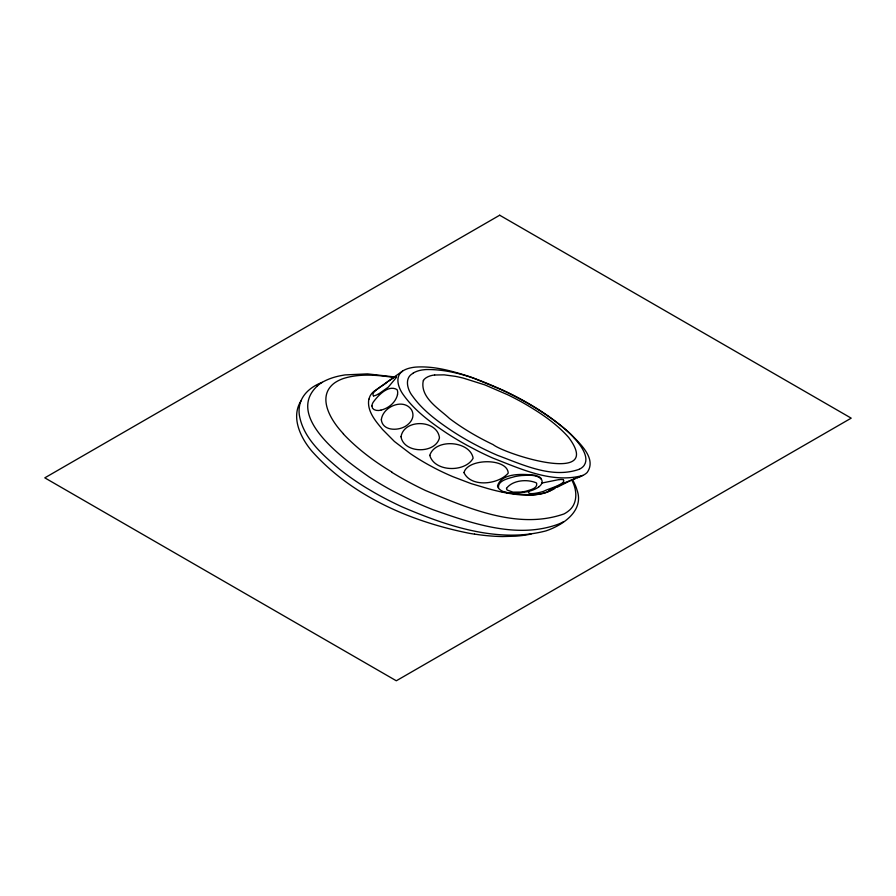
<?xml version="1.0" encoding="UTF-8"?>
<svg xmlns="http://www.w3.org/2000/svg" width="896" height="896" viewBox="0 0 896 896"><rect width="100%" height="100%" fill="white"/><g stroke="black" fill="none" stroke-linecap="round" stroke-linejoin="round"><path stroke-width="1.34" d="M371.941 405.944C371.784 410.39 377.574 411.107 380.867 410.144M529.043 491.333C525.426 496.216 542.898 491.994 544.589 490.874C547.904 488.914 567.022 483.874 563.326 479.696M397.578 394.475C395.763 402.36 388.629 408.341 380.923 410.133M368.861 399.101C366.778 409.931 374.371 419.698 380.912 427.47A130.693 75.454 0 0 0 382.502 429.442L394.419 441.47L410.29 453.6A262.248 151.413 0 0 0 429.117 465.136L434.918 468.25A236.208 136.371 0 0 0 452.984 476.717L471.072 483.594L487.29 488.41A140.213 80.954 0 0 0 503.048 492.285C520.206 495.779 539.459 497.482 555.195 488.298M322.246 382.323C312.502 385.986 302.971 393.075 300.059 403.525A85.658 49.459 0 0 0 299.32 414.882C303.072 438.133 322.739 455.022 339.83 469.426A325.405 187.869 0 0 0 366.856 488.208L374.405 492.654A349.07 201.533 0 0 0 402.27 506.957C446.555 525.84 497.392 543.48 545.877 530.914C562.744 525.269 584.73 510.742 576.912 489.72A122.483 70.717 0 0 0 575.501 485.688L572.634 479.64L563.539 483.213M300.922 400.994C290.618 417.48 300.731 438.077 311.976 451.282C352.262 496.362 410.984 521.685 469.392 533.31A151.502 87.472 0 0 0 474.522 534.15M394.419 376.925L367.472 373.878L345.128 374.909A56.795 32.794 0 0 0 343.974 375.088L340.581 375.704A47.41 27.373 0 0 0 322.504 382.155A45.416 26.219 0 0 0 318.528 384.899C282.408 416.226 346.506 461.126 369.331 477.075A370.518 213.92 0 0 0 392.47 490.818L412.373 500.853A314.462 181.552 0 0 0 432.992 509.69C472.45 523.6 517.72 539.426 558.958 523.947A45.282 26.141 0 0 0 563.662 521.618M316.59 386.389L317.565 385.683M538.642 486.998L539.728 486.102A15.131 8.736 0 0 0 541.901 483.045A12.925 7.459 0 0 0 542.102 481.914A12.04 6.955 0 0 0 541.251 479.069L540.59 478.128M402.528 371.202C394.251 376.846 398.619 388.461 403.446 394.923C414.747 410.771 430.741 422.486 446.757 433.171A349.608 201.846 0 0 0 467.174 445.379L478.038 451.091A307.451 177.498 0 0 0 492.89 458.102C520.934 468.966 552.339 483.84 582.826 475.429A18.536 10.696 0 0 0 587.16 472.461C596.96 458.685 579.981 443.677 571.021 434.358A252.011 145.499 0 0 0 560.806 425.578L554.691 420.739A311.147 179.637 0 0 0 505.904 391.597L472.651 377.709A209.552 120.982 0 0 0 467.802 376.051C451.035 370.731 433.541 365.893 415.8 367.091A26.947 15.557 0 0 0 412.149 367.573L411.634 367.674A19.914 11.502 0 0 0 402.45 371.157L374.774 390.813M549.707 490.123L563.349 483.302M387.318 381.987C383.432 385.851 370.384 391.653 373.374 395.842M388.024 381.483L394.699 377.003M413.168 373.274C404.04 377.731 407.378 389.704 412.462 395.998C422.778 410.458 437.371 421.154 451.965 430.942A321.765 185.774 0 0 0 473.85 443.901L480.48 447.362A285.477 164.819 0 0 0 497.448 455.314C522.894 464.699 552.026 478.957 579.242 469.28M394.733 376.981L396.301 376.41M556.83 487.435L572.32 479.651M579.936 476.784L580.026 476.728A3.248 1.87 0 0 0 579.555 476.795L579.118 476.93M378.056 394.374L388.248 387.184L396.178 377.709A7.963 4.592 0 0 0 396.536 376.723M551.6 490.101L549.674 490.918A1.893 1.086 0 0 1 548.934 491.109M582.826 475.429L577.427 477.814M572.578 479.539L579.051 476.952M572.757 479.584L575.557 478.531M501.872 491.758L516.891 494.245L532.885 494.838A33.118 19.118 0 0 0 545.418 492.845L546.067 492.531A24.371 14.067 0 0 0 548.778 491.434M541.878 483.034L559.093 479.562M527.912 491.635L517.059 493.27L506.946 492.587A13.507 7.806 0 0 1 498.31 487.894M531.048 534.094L525.974 535.013A74.939 43.266 0 0 1 515.39 536.2L502.421 536.558A121.923 70.392 0 0 1 474.544 534.094M434.65 375.01L444.158 374.853L455.28 376.331A95.861 55.35 0 0 1 463.422 378.146L484.926 384.922L507.763 394.8A283.102 163.442 0 0 1 524.294 403.48C540.075 412.675 555.61 422.957 567.918 436.598A135.912 78.467 0 0 1 568.994 437.864C604.05 485.576 505.434 454.373 493.17 444.64A276.102 159.41 0 0 1 449.49 418.488C439.242 408.856 420.347 397.858 423.125 381.405A18.189 10.506 0 0 1 423.573 380.52M393.669 377.451C377.171 374.976 359.822 373.419 343.627 378.437A33.365 19.264 0 0 0 333.301 383.902C316.478 398.014 331.901 421.837 343.526 433.866M534.946 475.272C523.499 473.95 501.614 472.405 497.515 485.912A9.554 5.51 0 0 0 497.896 486.819L498.49 487.85C497.538 480.301 509.13 478.352 514.662 476.638A40.858 23.587 0 0 1 521.741 475.53C528.114 475.283 536.256 474.174 541.251 479.069M503.216 390.387C478.99 379.378 453.085 369.029 426.059 369.555A27.283 15.747 0 0 0 424.502 369.69A18.894 10.909 0 0 0 413.011 373.195M391.664 472.248L398.944 476.582A365.008 210.739 0 0 0 425.69 490.594C468.115 508.256 517.888 530.085 563.976 513.946A31.45 18.155 0 0 0 568.322 511.134C578.133 503.866 577.248 489.619 571.693 479.987M534.878 475.429A9.867 5.701 0 0 1 540.803 478.038M574.515 438.334A206.494 119.213 0 0 0 560.773 425.589L559.328 424.39A329.09 189.997 0 0 0 503.082 390.477M369.062 399.112A28.235 16.307 0 0 1 374.651 390.768M559.115 479.629A11.088 6.406 0 0 1 563.181 479.606M574.437 438.357A133.19 76.899 0 0 1 581.157 446.79C584.528 452.021 588.101 459.379 584.214 465.27A17.024 9.822 0 0 1 579.253 469.291M371.885 405.944A23.587 13.619 0 0 1 373.15 402.304C377.966 395.606 388.259 384.406 396.962 389.581A9.43 5.443 0 0 1 397.174 389.95L397.275 390.152A22.064 12.734 0 0 1 397.466 394.464M391.955 472.08A303.184 175.045 0 0 1 343.325 433.933M377.866 394.285A10.965 6.328 0 0 1 373.531 395.965M538.72 487.032A26.981 15.579 0 0 1 528.987 491.266M548.901 490.818A4.368 2.52 0 0 1 549.786 490.179M423.304 380.464A15.064 8.691 0 0 1 434.638 374.976M381.338 419.821C382.738 431.917 400.68 431.077 407.826 424.536A28.661 16.554 0 0 0 411.589 420.123A28.896 16.677 0 0 0 412.507 412.149A29.075 16.789 0 0 0 411.365 409.584C403.066 397.779 382.603 406.93 381.338 419.821M463.994 472.64C471.083 487.861 498.523 484.467 508.222 473.133C507.461 457.733 467.454 458.315 463.994 472.64M401.016 436.722C403.76 453.667 435.434 454.082 439.454 437.853C437.472 419.608 404.096 418.544 401.016 436.722M429.778 455.392C434.571 472.17 465.349 472.573 473.133 458.203C470.064 440.72 435.221 438.099 429.778 455.392M506.509 488.331L506.789 489.53A4.984 2.878 0 0 0 507.226 490.067L512.982 492.139L520.923 492.061A28.672 16.554 0 0 0 525.784 491.254C529.514 490.056 537.734 488.611 536.693 483.392A5.398 3.114 0 0 0 536.133 482.787C527.038 478.957 512.758 480.066 506.509 488.331M499.688 215.219L44.8 477.848L396.312 680.781L851.2 418.152L499.688 215.219"/></g></svg>
